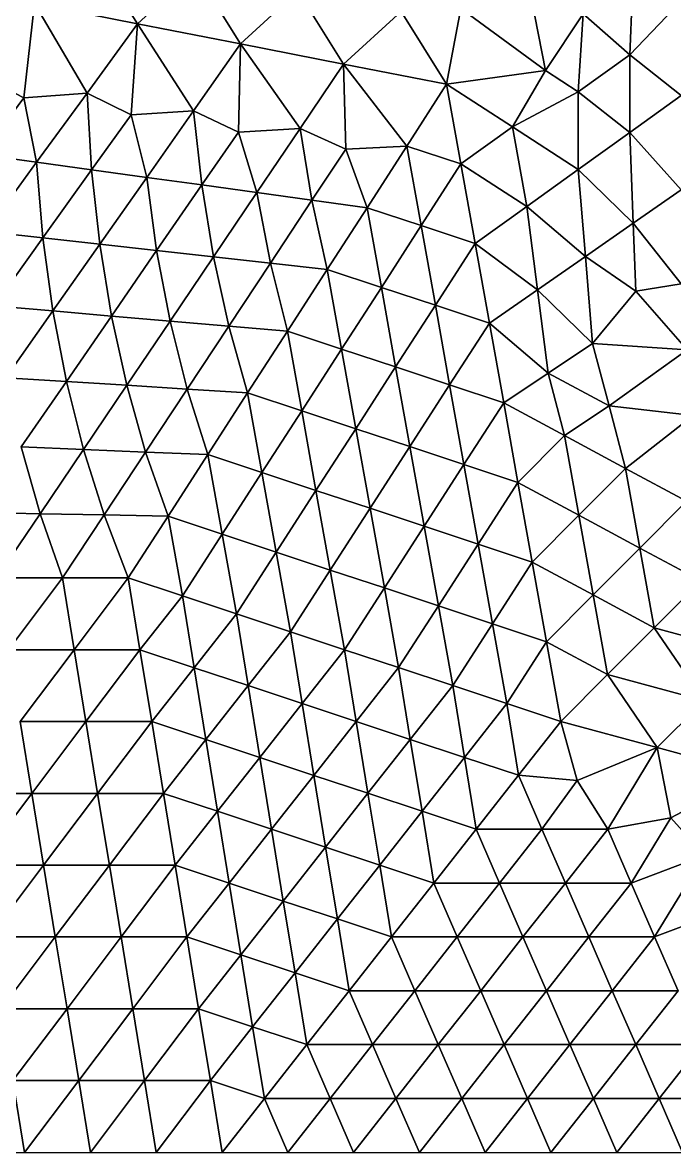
# Model space of a CAD drawing. Extents: x 100 to 350, y 100 to 150.
# Drawn here: x 120.26 to 135.74, y 100 to 126.82 of the extents above; entities that cross this region are included whole.
import ezdxf

# ---------------------------------------------------------------- set-up
doc = ezdxf.new("R2010")
doc.units = 0

msp = doc.modelspace()

# ---------------------------------------------------------------- linework, layer by layer
at = {"color": 1}
for p, q in [((122.992, 126.791), (121.908, 128.522)), ((121.908, 128.522), (122.992, 126.791)), ((122.992, 126.791), (124.355, 128.043)), ((124.355, 128.043), (122.992, 126.791)), ((124.355, 128.043), (125.44, 126.311)), ((125.44, 126.311), (124.355, 128.043)), ((132.678, 125.682), (132.235, 127.99)), ((132.235, 127.99), (132.678, 125.682)), ((134.683, 126.055), (134.767, 128.184)), ((134.767, 128.184), (134.683, 126.055)), ((125.44, 126.311), (126.802, 127.563)), ((126.802, 127.563), (125.44, 126.311)), ((127.887, 125.832), (126.802, 127.563)), ((126.802, 127.563), (127.887, 125.832)), ((120.545, 127.27), (120.296, 125.033)), ((120.296, 125.033), (120.545, 127.27)), ((122.992, 126.791), (120.545, 127.27)), ((120.545, 127.27), (121.793, 125.146)), ((120.545, 127.27), (122.992, 126.791)), ((121.793, 125.146), (120.545, 127.27)), ((130.673, 127.155), (130.334, 125.353)), ((130.334, 125.353), (130.673, 127.155)), ((132.678, 125.682), (130.673, 127.155)), ((130.673, 127.155), (132.678, 125.682)), ((135.906, 127.326), (134.683, 126.055)), ((134.683, 126.055), (135.906, 127.326)), ((129.25, 127.084), (127.887, 125.832)), ((127.887, 125.832), (129.25, 127.084)), ((130.334, 125.353), (129.25, 127.084)), ((129.25, 127.084), (130.334, 125.353)), ((132.678, 125.682), (133.575, 127.022)), ((133.575, 127.022), (132.678, 125.682)), ((133.575, 127.022), (133.459, 125.176)), ((133.459, 125.176), (133.575, 127.022)), ((133.575, 127.022), (134.683, 126.055)), ((134.683, 126.055), (133.575, 127.022)), ((121.793, 125.146), (122.992, 126.791)), ((122.992, 126.791), (121.793, 125.146)), ((122.992, 126.791), (122.844, 124.626)), ((122.844, 124.626), (122.992, 126.791)), ((124.325, 124.727), (122.992, 126.791)), ((125.44, 126.311), (122.992, 126.791)), ((122.992, 126.791), (124.325, 124.727)), ((122.992, 126.791), (125.44, 126.311)), ((124.325, 124.727), (125.44, 126.311)), ((125.44, 126.311), (124.325, 124.727)), ((125.44, 126.311), (125.393, 124.218)), ((125.393, 124.218), (125.44, 126.311)), ((127.887, 125.832), (125.44, 126.311)), ((125.44, 126.311), (126.857, 124.307)), ((125.44, 126.311), (127.887, 125.832)), ((126.857, 124.307), (125.44, 126.311)), ((134.683, 126.055), (133.459, 125.176)), ((133.459, 125.176), (134.683, 126.055)), ((134.683, 124.209), (134.683, 126.055)), ((134.683, 126.055), (135.906, 125.088)), ((135.906, 125.088), (134.683, 126.055)), ((134.683, 126.055), (134.683, 124.209)), ((127.887, 125.832), (126.857, 124.307)), ((126.857, 124.307), (127.887, 125.832)), ((127.942, 123.811), (127.887, 125.832)), ((127.887, 125.832), (130.334, 125.353)), ((130.334, 125.353), (127.887, 125.832)), ((127.887, 125.832), (129.389, 123.888)), ((129.389, 123.888), (127.887, 125.832)), ((127.887, 125.832), (127.942, 123.811)), ((120.296, 125.033), (119.261, 125.566)), ((119.261, 125.566), (120.296, 125.033)), ((130.334, 125.353), (132.678, 125.682)), ((132.678, 125.682), (130.334, 125.353)), ((132.678, 125.682), (131.897, 124.341)), ((131.897, 124.341), (132.678, 125.682)), ((133.459, 125.176), (132.678, 125.682)), ((132.678, 125.682), (133.459, 125.176)), ((129.389, 123.888), (130.334, 125.353)), ((130.334, 125.353), (129.389, 123.888)), ((131.897, 124.341), (130.334, 125.353)), ((130.334, 125.353), (130.673, 123.462)), ((130.334, 125.353), (131.897, 124.341)), ((130.673, 123.462), (130.334, 125.353)), ((120.296, 125.033), (119.285, 123.681)), ((119.285, 123.681), (120.296, 125.033)), ((121.793, 125.146), (120.296, 125.033)), ((120.296, 125.033), (121.793, 125.146)), ((120.594, 123.502), (120.296, 125.033)), ((120.296, 125.033), (120.594, 123.502)), ((120.594, 123.502), (121.793, 125.146)), ((121.793, 125.146), (120.594, 123.502)), ((121.902, 123.322), (121.793, 125.146)), ((122.844, 124.626), (121.793, 125.146)), ((121.793, 125.146), (121.902, 123.322)), ((121.793, 125.146), (122.844, 124.626)), ((131.897, 124.341), (133.459, 125.176)), ((133.459, 125.176), (131.897, 124.341)), ((133.459, 125.176), (134.683, 124.209)), ((133.459, 123.33), (133.459, 125.176)), ((134.683, 124.209), (133.459, 125.176)), ((133.459, 125.176), (133.459, 123.33)), ((135.906, 125.088), (134.683, 124.209)), ((134.683, 124.209), (135.906, 125.088)), ((124.325, 124.727), (122.844, 124.626)), ((122.844, 124.626), (124.325, 124.727)), ((123.21, 123.142), (124.325, 124.727)), ((124.325, 124.727), (123.21, 123.142)), ((124.519, 122.963), (124.325, 124.727)), ((125.393, 124.218), (124.325, 124.727)), ((124.325, 124.727), (124.519, 122.963)), ((124.325, 124.727), (125.393, 124.218)), ((122.844, 124.626), (121.902, 123.322)), ((121.902, 123.322), (122.844, 124.626)), ((122.844, 124.626), (123.21, 123.142)), ((123.21, 123.142), (122.844, 124.626)), ((125.393, 124.218), (124.519, 122.963)), ((124.519, 122.963), (125.393, 124.218)), ((126.857, 124.307), (125.393, 124.218)), ((125.393, 124.218), (126.857, 124.307)), ((125.827, 122.783), (125.393, 124.218)), ((125.393, 124.218), (125.827, 122.783)), ((125.827, 122.783), (126.857, 124.307)), ((126.857, 124.307), (125.827, 122.783)), ((126.857, 124.307), (127.942, 123.811)), ((127.942, 123.811), (126.857, 124.307)), ((126.857, 124.307), (127.135, 122.603)), ((127.135, 122.603), (126.857, 124.307)), ((130.673, 123.462), (131.897, 124.341)), ((131.897, 124.341), (130.673, 123.462)), ((132.235, 122.451), (131.897, 124.341)), ((131.897, 124.341), (133.459, 123.33)), ((133.459, 123.33), (131.897, 124.341)), ((131.897, 124.341), (132.235, 122.451)), ((134.683, 124.209), (133.459, 123.33)), ((133.459, 123.33), (134.683, 124.209)), ((134.683, 124.209), (135.906, 122.851)), ((134.767, 122.059), (134.683, 124.209)), ((135.906, 122.851), (134.683, 124.209)), ((134.683, 124.209), (134.767, 122.059)), ((120.594, 123.502), (119.285, 123.681)), ((119.285, 123.681), (120.594, 123.502)), ((127.135, 122.603), (127.942, 123.811)), ((127.942, 123.811), (127.135, 122.603)), ((127.942, 123.811), (129.389, 123.888)), ((129.389, 123.888), (127.942, 123.811)), ((128.444, 122.423), (127.942, 123.811)), ((127.942, 123.811), (128.444, 122.423)), ((129.389, 123.888), (128.444, 122.423)), ((128.444, 122.423), (129.389, 123.888)), ((130.673, 123.462), (129.389, 123.888)), ((129.389, 123.888), (129.728, 121.998)), ((129.728, 121.998), (129.389, 123.888)), ((129.389, 123.888), (130.673, 123.462)), ((120.594, 123.502), (119.394, 121.857)), ((119.394, 121.857), (120.594, 123.502)), ((120.745, 121.708), (120.594, 123.502)), ((120.594, 123.502), (121.902, 123.322)), ((121.902, 123.322), (120.594, 123.502)), ((120.594, 123.502), (120.745, 121.708)), ((129.728, 121.998), (130.673, 123.462)), ((130.673, 123.462), (129.728, 121.998)), ((132.235, 122.451), (130.673, 123.462)), ((130.673, 123.462), (131.012, 121.572)), ((130.673, 123.462), (132.235, 122.451)), ((131.012, 121.572), (130.673, 123.462)), ((120.745, 121.708), (121.902, 123.322)), ((121.902, 123.322), (120.745, 121.708)), ((122.096, 121.558), (121.902, 123.322)), ((121.902, 123.322), (123.21, 123.142)), ((121.902, 123.322), (122.096, 121.558)), ((123.21, 123.142), (121.902, 123.322)), ((123.21, 123.142), (122.096, 121.558)), ((122.096, 121.558), (123.21, 123.142)), ((123.446, 121.408), (123.21, 123.142)), ((124.519, 122.963), (123.21, 123.142)), ((123.21, 123.142), (123.446, 121.408)), ((123.21, 123.142), (124.519, 122.963)), ((132.235, 122.451), (133.459, 123.33)), ((133.459, 123.33), (132.235, 122.451)), ((134.767, 122.059), (133.459, 123.33)), ((133.459, 123.33), (133.628, 121.266)), ((133.628, 121.266), (133.459, 123.33)), ((133.459, 123.33), (134.767, 122.059)), ((124.519, 122.963), (123.446, 121.408)), ((123.446, 121.408), (124.519, 122.963)), ((124.519, 122.963), (124.797, 121.258)), ((125.827, 122.783), (124.519, 122.963)), ((124.519, 122.963), (125.827, 122.783)), ((124.797, 121.258), (124.519, 122.963)), ((134.767, 122.059), (135.906, 122.851)), ((135.906, 122.851), (134.767, 122.059)), ((125.827, 122.783), (124.797, 121.258)), ((124.797, 121.258), (125.827, 122.783)), ((126.148, 121.108), (125.827, 122.783)), ((125.827, 122.783), (127.135, 122.603)), ((127.135, 122.603), (125.827, 122.783)), ((125.827, 122.783), (126.148, 121.108)), ((126.148, 121.108), (127.135, 122.603)), ((127.135, 122.603), (126.148, 121.108)), ((127.498, 120.959), (127.135, 122.603)), ((127.135, 122.603), (128.444, 122.423)), ((127.135, 122.603), (127.498, 120.959)), ((128.444, 122.423), (127.135, 122.603)), ((128.444, 122.423), (127.498, 120.959)), ((127.498, 120.959), (128.444, 122.423)), ((128.444, 122.423), (129.728, 121.998)), ((129.728, 121.998), (128.444, 122.423)), ((128.444, 122.423), (128.783, 120.533)), ((128.783, 120.533), (128.444, 122.423)), ((131.012, 121.572), (132.235, 122.451)), ((132.235, 122.451), (131.012, 121.572)), ((133.628, 121.266), (132.235, 122.451)), ((132.235, 122.451), (132.49, 120.474)), ((132.49, 120.474), (132.235, 122.451)), ((132.235, 122.451), (133.628, 121.266)), ((133.628, 121.266), (134.767, 122.059)), ((134.767, 122.059), (133.628, 121.266)), ((134.83, 120.439), (134.767, 122.059)), ((134.767, 122.059), (135.906, 120.614)), ((135.906, 120.614), (134.767, 122.059)), ((134.767, 122.059), (134.83, 120.439)), ((119.394, 121.857), (120.745, 121.708)), ((120.745, 121.708), (119.394, 121.857)), ((128.783, 120.533), (129.728, 121.998)), ((129.728, 121.998), (128.783, 120.533)), ((131.012, 121.572), (129.728, 121.998)), ((129.728, 121.998), (130.067, 120.107)), ((129.728, 121.998), (131.012, 121.572)), ((130.067, 120.107), (129.728, 121.998)), ((119.588, 120.093), (120.745, 121.708)), ((120.745, 121.708), (119.588, 120.093)), ((120.981, 119.973), (120.745, 121.708)), ((120.745, 121.708), (122.096, 121.558)), ((120.745, 121.708), (120.981, 119.973)), ((122.096, 121.558), (120.745, 121.708)), ((122.096, 121.558), (120.981, 119.973)), ((120.981, 119.973), (122.096, 121.558)), ((122.374, 119.853), (122.096, 121.558)), ((123.446, 121.408), (122.096, 121.558)), ((122.096, 121.558), (122.374, 119.853)), ((122.096, 121.558), (123.446, 121.408)), ((130.067, 120.107), (131.012, 121.572)), ((131.012, 121.572), (130.067, 120.107)), ((131.012, 121.572), (132.49, 120.474)), ((132.49, 120.474), (131.012, 121.572)), ((131.012, 121.572), (131.351, 119.682)), ((131.351, 119.682), (131.012, 121.572)), ((123.446, 121.408), (122.374, 119.853)), ((122.374, 119.853), (123.446, 121.408)), ((123.446, 121.408), (123.767, 119.734)), ((124.797, 121.258), (123.446, 121.408)), ((123.446, 121.408), (124.797, 121.258)), ((123.767, 119.734), (123.446, 121.408)), ((123.767, 119.734), (124.797, 121.258)), ((124.797, 121.258), (123.767, 119.734)), ((124.797, 121.258), (126.148, 121.108)), ((126.148, 121.108), (124.797, 121.258)), ((124.797, 121.258), (125.16, 119.614)), ((125.16, 119.614), (124.797, 121.258)), ((133.628, 121.266), (132.49, 120.474)), ((132.49, 120.474), (133.628, 121.266)), ((133.798, 119.202), (133.628, 121.266)), ((134.83, 120.439), (133.628, 121.266)), ((133.628, 121.266), (133.798, 119.202)), ((133.628, 121.266), (134.83, 120.439)), ((125.16, 119.614), (126.148, 121.108)), ((126.148, 121.108), (125.16, 119.614)), ((126.553, 119.494), (126.148, 121.108)), ((126.148, 121.108), (127.498, 120.959)), ((126.148, 121.108), (126.553, 119.494)), ((127.498, 120.959), (126.148, 121.108)), ((127.498, 120.959), (126.553, 119.494)), ((126.553, 119.494), (127.498, 120.959)), ((128.783, 120.533), (127.498, 120.959)), ((127.498, 120.959), (127.837, 119.068)), ((127.837, 119.068), (127.498, 120.959)), ((127.498, 120.959), (128.783, 120.533)), ((127.837, 119.068), (128.783, 120.533)), ((128.783, 120.533), (127.837, 119.068)), ((130.067, 120.107), (128.783, 120.533)), ((128.783, 120.533), (129.121, 118.643)), ((128.783, 120.533), (130.067, 120.107)), ((129.121, 118.643), (128.783, 120.533)), ((132.49, 120.474), (131.351, 119.682)), ((131.351, 119.682), (132.49, 120.474)), ((132.49, 120.474), (133.798, 119.202)), ((132.744, 118.497), (132.49, 120.474)), ((133.798, 119.202), (132.49, 120.474)), ((132.49, 120.474), (132.744, 118.497)), ((133.798, 119.202), (134.83, 120.439)), ((134.83, 120.439), (133.798, 119.202)), ((134.83, 120.439), (135.906, 120.614)), ((135.906, 120.614), (134.83, 120.439)), ((136.049, 119.054), (134.83, 120.439)), ((134.83, 120.439), (136.049, 119.054)), ((120.981, 119.973), (119.588, 120.093)), ((119.588, 120.093), (120.981, 119.973)), ((120.981, 119.973), (119.866, 118.389)), ((119.866, 118.389), (120.981, 119.973)), ((120.981, 119.973), (122.374, 119.853)), ((121.302, 118.299), (120.981, 119.973)), ((122.374, 119.853), (120.981, 119.973)), ((120.981, 119.973), (121.302, 118.299)), ((129.121, 118.643), (130.067, 120.107)), ((130.067, 120.107), (129.121, 118.643)), ((131.351, 119.682), (130.067, 120.107)), ((130.067, 120.107), (130.405, 118.217)), ((130.067, 120.107), (131.351, 119.682)), ((130.405, 118.217), (130.067, 120.107)), ((121.302, 118.299), (122.374, 119.853)), ((122.374, 119.853), (121.302, 118.299)), ((122.737, 118.209), (122.374, 119.853)), ((122.374, 119.853), (123.767, 119.734)), ((122.374, 119.853), (122.737, 118.209)), ((123.767, 119.734), (122.374, 119.853)), ((123.767, 119.734), (122.737, 118.209)), ((122.737, 118.209), (123.767, 119.734)), ((124.173, 118.119), (123.767, 119.734)), ((123.767, 119.734), (125.16, 119.614)), ((125.16, 119.614), (123.767, 119.734)), ((123.767, 119.734), (124.173, 118.119)), ((124.173, 118.119), (125.16, 119.614)), ((125.16, 119.614), (124.173, 118.119)), ((125.608, 118.029), (125.16, 119.614)), ((125.16, 119.614), (126.553, 119.494)), ((125.16, 119.614), (125.608, 118.029)), ((126.553, 119.494), (125.16, 119.614)), ((130.405, 118.217), (131.351, 119.682)), ((131.351, 119.682), (130.405, 118.217)), ((132.744, 118.497), (131.351, 119.682)), ((131.351, 119.682), (131.69, 117.791)), ((131.351, 119.682), (132.744, 118.497)), ((131.69, 117.791), (131.351, 119.682)), ((126.553, 119.494), (125.608, 118.029)), ((125.608, 118.029), (126.553, 119.494)), ((126.553, 119.494), (127.837, 119.068)), ((127.837, 119.068), (126.553, 119.494)), ((126.553, 119.494), (126.892, 117.604)), ((126.892, 117.604), (126.553, 119.494)), ((133.798, 119.202), (132.744, 118.497)), ((132.744, 118.497), (133.798, 119.202)), ((136.049, 119.054), (133.798, 119.202)), ((133.798, 119.202), (134.191, 117.718)), ((133.798, 119.202), (136.049, 119.054)), ((134.191, 117.718), (133.798, 119.202)), ((126.892, 117.604), (127.837, 119.068)), ((127.837, 119.068), (126.892, 117.604)), ((127.837, 119.068), (129.121, 118.643)), ((128.176, 117.178), (127.837, 119.068)), ((129.121, 118.643), (127.837, 119.068)), ((127.837, 119.068), (128.176, 117.178)), ((134.191, 117.718), (136.049, 119.054)), ((136.049, 119.054), (134.191, 117.718)), ((129.121, 118.643), (128.176, 117.178)), ((128.176, 117.178), (129.121, 118.643)), ((129.46, 116.752), (129.121, 118.643)), ((130.405, 118.217), (129.121, 118.643)), ((129.121, 118.643), (129.46, 116.752)), ((129.121, 118.643), (130.405, 118.217)), ((119.866, 118.389), (121.302, 118.299)), ((121.302, 118.299), (119.866, 118.389)), ((120.23, 116.744), (121.302, 118.299)), ((121.302, 118.299), (120.23, 116.744)), ((121.707, 116.684), (121.302, 118.299)), ((121.302, 118.299), (122.737, 118.209)), ((121.302, 118.299), (121.707, 116.684)), ((122.737, 118.209), (121.302, 118.299)), ((131.69, 117.791), (132.744, 118.497)), ((132.744, 118.497), (131.69, 117.791)), ((133.136, 117.013), (132.744, 118.497)), ((132.744, 118.497), (134.191, 117.718)), ((132.744, 118.497), (133.136, 117.013)), ((134.191, 117.718), (132.744, 118.497)), ((122.737, 118.209), (121.707, 116.684)), ((121.707, 116.684), (122.737, 118.209)), ((123.185, 116.624), (122.737, 118.209)), ((122.737, 118.209), (124.173, 118.119)), ((124.173, 118.119), (122.737, 118.209)), ((122.737, 118.209), (123.185, 116.624)), ((123.185, 116.624), (124.173, 118.119)), ((124.173, 118.119), (123.185, 116.624)), ((124.663, 116.564), (124.173, 118.119)), ((124.173, 118.119), (125.608, 118.029)), ((124.173, 118.119), (124.663, 116.564)), ((125.608, 118.029), (124.173, 118.119)), ((125.608, 118.029), (124.663, 116.564)), ((124.663, 116.564), (125.608, 118.029)), ((126.892, 117.604), (125.608, 118.029)), ((125.608, 118.029), (125.947, 116.139)), ((125.947, 116.139), (125.608, 118.029)), ((125.608, 118.029), (126.892, 117.604)), ((129.46, 116.752), (130.405, 118.217)), ((130.405, 118.217), (129.46, 116.752)), ((130.405, 118.217), (130.744, 116.327)), ((131.69, 117.791), (130.405, 118.217)), ((130.405, 118.217), (131.69, 117.791)), ((130.744, 116.327), (130.405, 118.217)), ((131.69, 117.791), (130.744, 116.327)), ((130.744, 116.327), (131.69, 117.791)), ((132.028, 115.901), (131.69, 117.791)), ((133.136, 117.013), (131.69, 117.791)), ((131.69, 117.791), (132.028, 115.901)), ((131.69, 117.791), (133.136, 117.013)), ((125.947, 116.139), (126.892, 117.604)), ((126.892, 117.604), (125.947, 116.139)), ((126.892, 117.604), (128.176, 117.178)), ((127.231, 115.713), (126.892, 117.604)), ((128.176, 117.178), (126.892, 117.604)), ((126.892, 117.604), (127.231, 115.713)), ((134.191, 117.718), (133.136, 117.013)), ((133.136, 117.013), (134.191, 117.718)), ((134.583, 116.234), (134.191, 117.718)), ((134.191, 117.718), (134.583, 116.234)), ((136.192, 117.495), (134.191, 117.718)), ((134.191, 117.718), (136.192, 117.495)), ((136.192, 117.495), (134.583, 116.234)), ((134.583, 116.234), (136.192, 117.495)), ((128.176, 117.178), (127.231, 115.713)), ((127.231, 115.713), (128.176, 117.178)), ((128.176, 117.178), (128.515, 115.288)), ((129.46, 116.752), (128.176, 117.178)), ((128.515, 115.288), (128.176, 117.178)), ((128.176, 117.178), (129.46, 116.752)), ((133.136, 117.013), (132.028, 115.901)), ((132.028, 115.901), (133.136, 117.013)), ((133.475, 115.122), (133.136, 117.013)), ((133.136, 117.013), (134.583, 116.234)), ((134.583, 116.234), (133.136, 117.013)), ((133.136, 117.013), (133.475, 115.122)), ((120.23, 116.744), (120.677, 115.16)), ((121.707, 116.684), (120.23, 116.744)), ((120.23, 116.744), (121.707, 116.684)), ((120.677, 115.16), (120.23, 116.744)), ((121.707, 116.684), (120.677, 115.16)), ((120.677, 115.16), (121.707, 116.684)), ((122.198, 115.13), (121.707, 116.684)), ((121.707, 116.684), (123.185, 116.624)), ((123.185, 116.624), (121.707, 116.684)), ((121.707, 116.684), (122.198, 115.13)), ((128.515, 115.288), (129.46, 116.752)), ((129.46, 116.752), (128.515, 115.288)), ((129.799, 114.862), (129.46, 116.752)), ((130.744, 116.327), (129.46, 116.752)), ((129.46, 116.752), (129.799, 114.862)), ((129.46, 116.752), (130.744, 116.327)), ((122.198, 115.13), (123.185, 116.624)), ((123.185, 116.624), (122.198, 115.13)), ((123.718, 115.1), (123.185, 116.624)), ((123.185, 116.624), (124.663, 116.564)), ((123.185, 116.624), (123.718, 115.1)), ((124.663, 116.564), (123.185, 116.624)), ((124.663, 116.564), (123.718, 115.1)), ((123.718, 115.1), (124.663, 116.564)), ((124.663, 116.564), (125.947, 116.139)), ((125.947, 116.139), (124.663, 116.564)), ((124.663, 116.564), (125.002, 114.674)), ((125.002, 114.674), (124.663, 116.564)), ((125.002, 114.674), (125.947, 116.139)), ((125.947, 116.139), (125.002, 114.674)), ((127.231, 115.713), (125.947, 116.139)), ((125.947, 116.139), (126.286, 114.248)), ((125.947, 116.139), (127.231, 115.713)), ((126.286, 114.248), (125.947, 116.139)), ((130.744, 116.327), (129.799, 114.862)), ((129.799, 114.862), (130.744, 116.327)), ((131.083, 114.436), (130.744, 116.327)), ((130.744, 116.327), (132.028, 115.901)), ((130.744, 116.327), (131.083, 114.436)), ((132.028, 115.901), (130.744, 116.327)), ((134.583, 116.234), (133.475, 115.122)), ((133.475, 115.122), (134.583, 116.234)), ((134.583, 116.234), (136.03, 115.455)), ((134.922, 114.343), (134.583, 116.234)), ((136.03, 115.455), (134.583, 116.234)), ((134.583, 116.234), (134.922, 114.343)), ((132.028, 115.901), (131.083, 114.436)), ((131.083, 114.436), (132.028, 115.901)), ((132.028, 115.901), (133.475, 115.122)), ((132.367, 114.011), (132.028, 115.901)), ((133.475, 115.122), (132.028, 115.901)), ((132.028, 115.901), (132.367, 114.011)), ((126.286, 114.248), (127.231, 115.713)), ((127.231, 115.713), (126.286, 114.248)), ((128.515, 115.288), (127.231, 115.713)), ((127.231, 115.713), (127.57, 113.823)), ((127.231, 115.713), (128.515, 115.288)), ((127.57, 113.823), (127.231, 115.713)), ((134.922, 114.343), (136.03, 115.455)), ((136.03, 115.455), (134.922, 114.343)), ((120.677, 115.16), (119.157, 115.19)), ((119.157, 115.19), (120.677, 115.16)), ((119.647, 113.635), (120.677, 115.16)), ((120.677, 115.16), (119.647, 113.635)), ((120.677, 115.16), (122.198, 115.13)), ((122.198, 115.13), (120.677, 115.16)), ((120.677, 115.16), (121.21, 113.635)), ((121.21, 113.635), (120.677, 115.16)), ((121.21, 113.635), (122.198, 115.13)), ((122.198, 115.13), (121.21, 113.635)), ((122.772, 113.635), (122.198, 115.13)), ((122.198, 115.13), (123.718, 115.1)), ((122.198, 115.13), (122.772, 113.635)), ((123.718, 115.1), (122.198, 115.13)), ((123.718, 115.1), (122.772, 113.635)), ((122.772, 113.635), (123.718, 115.1)), ((125.002, 114.674), (123.718, 115.1)), ((123.718, 115.1), (124.057, 113.209)), ((124.057, 113.209), (123.718, 115.1)), ((123.718, 115.1), (125.002, 114.674)), ((127.57, 113.823), (128.515, 115.288)), ((128.515, 115.288), (127.57, 113.823)), ((129.799, 114.862), (128.515, 115.288)), ((128.515, 115.288), (128.854, 113.397)), ((128.515, 115.288), (129.799, 114.862)), ((128.854, 113.397), (128.515, 115.288)), ((133.475, 115.122), (132.367, 114.011)), ((132.367, 114.011), (133.475, 115.122)), ((133.475, 115.122), (134.922, 114.343)), ((133.475, 115.122), (133.814, 113.232)), ((134.922, 114.343), (133.475, 115.122)), ((133.814, 113.232), (133.475, 115.122)), ((128.854, 113.397), (129.799, 114.862)), ((129.799, 114.862), (128.854, 113.397)), ((129.799, 114.862), (131.083, 114.436)), ((131.083, 114.436), (129.799, 114.862)), ((129.799, 114.862), (130.138, 112.972)), ((130.138, 112.972), (129.799, 114.862)), ((124.057, 113.209), (125.002, 114.674)), ((125.002, 114.674), (124.057, 113.209)), ((126.286, 114.248), (125.002, 114.674)), ((125.002, 114.674), (125.341, 112.784)), ((125.341, 112.784), (125.002, 114.674)), ((125.002, 114.674), (126.286, 114.248)), ((125.341, 112.784), (126.286, 114.248)), ((126.286, 114.248), (125.341, 112.784)), ((126.286, 114.248), (126.625, 112.358)), ((127.57, 113.823), (126.286, 114.248)), ((126.286, 114.248), (127.57, 113.823)), ((126.625, 112.358), (126.286, 114.248)), ((131.083, 114.436), (130.138, 112.972)), ((130.138, 112.972), (131.083, 114.436)), ((131.422, 112.546), (131.083, 114.436)), ((132.367, 114.011), (131.083, 114.436)), ((131.083, 114.436), (131.422, 112.546)), ((131.083, 114.436), (132.367, 114.011)), ((133.814, 113.232), (134.922, 114.343)), ((134.922, 114.343), (133.814, 113.232)), ((136.369, 113.565), (134.922, 114.343)), ((134.922, 114.343), (135.261, 112.453)), ((134.922, 114.343), (136.369, 113.565)), ((135.261, 112.453), (134.922, 114.343)), ((131.422, 112.546), (132.367, 114.011)), ((132.367, 114.011), (131.422, 112.546)), ((133.814, 113.232), (132.367, 114.011)), ((132.367, 114.011), (132.706, 112.12)), ((132.367, 114.011), (133.814, 113.232)), ((132.706, 112.12), (132.367, 114.011)), ((126.625, 112.358), (127.57, 113.823)), ((127.57, 113.823), (126.625, 112.358)), ((128.854, 113.397), (127.57, 113.823)), ((127.57, 113.823), (127.909, 111.933)), ((127.909, 111.933), (127.57, 113.823)), ((127.57, 113.823), (128.854, 113.397)), ((121.21, 113.635), (119.647, 113.635)), ((119.647, 113.635), (121.21, 113.635)), ((119.926, 111.931), (121.21, 113.635)), ((121.21, 113.635), (119.926, 111.931)), ((121.21, 113.635), (121.488, 111.931)), ((122.772, 113.635), (121.21, 113.635)), ((121.21, 113.635), (122.772, 113.635)), ((121.488, 111.931), (121.21, 113.635)), ((121.488, 111.931), (122.772, 113.635)), ((122.772, 113.635), (121.488, 111.931)), ((122.772, 113.635), (124.057, 113.209)), ((123.051, 111.931), (122.772, 113.635)), ((124.057, 113.209), (122.772, 113.635)), ((122.772, 113.635), (123.051, 111.931)), ((135.261, 112.453), (136.369, 113.565)), ((136.369, 113.565), (135.261, 112.453)), ((123.051, 111.931), (124.057, 113.209)), ((124.057, 113.209), (123.051, 111.931)), ((124.057, 113.209), (125.341, 112.784)), ((124.335, 111.505), (124.057, 113.209)), ((125.341, 112.784), (124.057, 113.209)), ((124.057, 113.209), (124.335, 111.505)), ((127.909, 111.933), (128.854, 113.397)), ((128.854, 113.397), (127.909, 111.933)), ((128.854, 113.397), (129.193, 111.507)), ((130.138, 112.972), (128.854, 113.397)), ((128.854, 113.397), (130.138, 112.972)), ((129.193, 111.507), (128.854, 113.397)), ((132.706, 112.12), (133.814, 113.232)), ((133.814, 113.232), (132.706, 112.12)), ((134.153, 111.342), (133.814, 113.232)), ((133.814, 113.232), (135.261, 112.453)), ((135.261, 112.453), (133.814, 113.232)), ((133.814, 113.232), (134.153, 111.342)), ((130.138, 112.972), (129.193, 111.507)), ((129.193, 111.507), (130.138, 112.972)), ((130.138, 112.972), (131.422, 112.546)), ((131.422, 112.546), (130.138, 112.972)), ((130.138, 112.972), (130.477, 111.081)), ((130.477, 111.081), (130.138, 112.972)), ((125.341, 112.784), (124.335, 111.505)), ((124.335, 111.505), (125.341, 112.784)), ((125.619, 111.079), (125.341, 112.784)), ((126.625, 112.358), (125.341, 112.784)), ((125.341, 112.784), (125.619, 111.079)), ((125.341, 112.784), (126.625, 112.358)), ((130.477, 111.081), (131.422, 112.546)), ((131.422, 112.546), (130.477, 111.081)), ((131.422, 112.546), (131.761, 110.656)), ((132.706, 112.12), (131.422, 112.546)), ((131.422, 112.546), (132.706, 112.12)), ((131.761, 110.656), (131.422, 112.546)), ((135.261, 112.453), (134.153, 111.342)), ((134.153, 111.342), (135.261, 112.453)), ((136.443, 110.72), (135.261, 112.453)), ((135.261, 112.453), (137.551, 111.832)), ((137.551, 111.832), (135.261, 112.453)), ((135.261, 112.453), (136.443, 110.72)), ((125.619, 111.079), (126.625, 112.358)), ((126.625, 112.358), (125.619, 111.079)), ((126.625, 112.358), (126.903, 110.654)), ((127.909, 111.933), (126.625, 112.358)), ((126.625, 112.358), (127.909, 111.933)), ((126.903, 110.654), (126.625, 112.358)), ((131.761, 110.656), (132.706, 112.12)), ((132.706, 112.12), (131.761, 110.656)), ((134.153, 111.342), (132.706, 112.12)), ((132.706, 112.12), (133.045, 110.23)), ((132.706, 112.12), (134.153, 111.342)), ((133.045, 110.23), (132.706, 112.12)), ((119.926, 111.931), (121.488, 111.931)), ((121.488, 111.931), (119.926, 111.931)), ((121.488, 111.931), (120.204, 110.226)), ((120.204, 110.226), (121.488, 111.931)), ((123.051, 111.931), (121.488, 111.931)), ((121.488, 111.931), (121.767, 110.226)), ((121.488, 111.931), (123.051, 111.931)), ((121.767, 110.226), (121.488, 111.931)), ((121.767, 110.226), (123.051, 111.931)), ((123.051, 111.931), (121.767, 110.226)), ((123.329, 110.226), (123.051, 111.931)), ((123.051, 111.931), (124.335, 111.505)), ((124.335, 111.505), (123.051, 111.931)), ((123.051, 111.931), (123.329, 110.226)), ((127.909, 111.933), (126.903, 110.654)), ((126.903, 110.654), (127.909, 111.933)), ((128.187, 110.228), (127.909, 111.933)), ((129.193, 111.507), (127.909, 111.933)), ((127.909, 111.933), (128.187, 110.228)), ((127.909, 111.933), (129.193, 111.507)), ((124.335, 111.505), (123.329, 110.226)), ((123.329, 110.226), (124.335, 111.505)), ((124.335, 111.505), (124.613, 109.801)), ((125.619, 111.079), (124.335, 111.505)), ((124.613, 109.801), (124.335, 111.505)), ((124.335, 111.505), (125.619, 111.079)), ((129.193, 111.507), (128.187, 110.228)), ((128.187, 110.228), (129.193, 111.507)), ((129.471, 109.803), (129.193, 111.507)), ((129.193, 111.507), (130.477, 111.081)), ((130.477, 111.081), (129.193, 111.507)), ((129.193, 111.507), (129.471, 109.803)), ((133.045, 110.23), (134.153, 111.342)), ((134.153, 111.342), (133.045, 110.23)), ((134.153, 111.342), (136.443, 110.72)), ((135.335, 109.609), (134.153, 111.342)), ((134.153, 111.342), (135.335, 109.609)), ((136.443, 110.72), (134.153, 111.342)), ((124.613, 109.801), (125.619, 111.079)), ((125.619, 111.079), (124.613, 109.801)), ((126.903, 110.654), (125.619, 111.079)), ((125.619, 111.079), (125.897, 109.375)), ((125.897, 109.375), (125.619, 111.079)), ((125.619, 111.079), (126.903, 110.654)), ((129.471, 109.803), (130.477, 111.081)), ((130.477, 111.081), (129.471, 109.803)), ((131.761, 110.656), (130.477, 111.081)), ((130.477, 111.081), (130.755, 109.377)), ((130.477, 111.081), (131.761, 110.656)), ((130.755, 109.377), (130.477, 111.081)), ((126.903, 110.654), (125.897, 109.375)), ((125.897, 109.375), (126.903, 110.654)), ((127.182, 108.949), (126.903, 110.654)), ((126.903, 110.654), (128.187, 110.228)), ((128.187, 110.228), (126.903, 110.654)), ((126.903, 110.654), (127.182, 108.949)), ((130.755, 109.377), (131.761, 110.656)), ((131.761, 110.656), (130.755, 109.377)), ((131.761, 110.656), (132.039, 108.951)), ((133.045, 110.23), (131.761, 110.656)), ((131.761, 110.656), (133.045, 110.23)), ((132.039, 108.951), (131.761, 110.656)), ((136.443, 110.72), (135.335, 109.609)), ((135.335, 109.609), (136.443, 110.72)), ((120.483, 108.522), (120.204, 110.226)), ((121.767, 110.226), (120.204, 110.226)), ((120.204, 110.226), (120.483, 108.522)), ((120.204, 110.226), (121.767, 110.226)), ((121.767, 110.226), (120.483, 108.522)), ((120.483, 108.522), (121.767, 110.226)), ((121.767, 110.226), (122.045, 108.522)), ((123.329, 110.226), (121.767, 110.226)), ((121.767, 110.226), (123.329, 110.226)), ((122.045, 108.522), (121.767, 110.226)), ((122.045, 108.522), (123.329, 110.226)), ((123.329, 110.226), (122.045, 108.522)), ((124.613, 109.801), (123.329, 110.226)), ((123.329, 110.226), (123.608, 108.522)), ((123.329, 110.226), (124.613, 109.801)), ((123.608, 108.522), (123.329, 110.226)), ((128.187, 110.228), (127.182, 108.949)), ((127.182, 108.949), (128.187, 110.228)), ((128.187, 110.228), (129.471, 109.803)), ((129.471, 109.803), (128.187, 110.228)), ((128.187, 110.228), (128.466, 108.524)), ((128.466, 108.524), (128.187, 110.228)), ((132.039, 108.951), (133.045, 110.23)), ((133.045, 110.23), (132.039, 108.951)), ((133.045, 110.23), (135.335, 109.609)), ((133.435, 108.827), (133.045, 110.23)), ((135.335, 109.609), (133.045, 110.23)), ((133.045, 110.23), (133.435, 108.827)), ((123.608, 108.522), (124.613, 109.801)), ((124.613, 109.801), (123.608, 108.522)), ((124.613, 109.801), (124.892, 108.096)), ((125.897, 109.375), (124.613, 109.801)), ((124.613, 109.801), (125.897, 109.375)), ((124.892, 108.096), (124.613, 109.801)), ((128.466, 108.524), (129.471, 109.803)), ((129.471, 109.803), (128.466, 108.524)), ((129.471, 109.803), (129.75, 108.098)), ((130.755, 109.377), (129.471, 109.803)), ((129.471, 109.803), (130.755, 109.377)), ((129.75, 108.098), (129.471, 109.803)), ((135.335, 109.609), (133.435, 108.827)), ((133.435, 108.827), (135.335, 109.609)), ((134.159, 107.673), (135.335, 109.609)), ((135.335, 109.609), (134.159, 107.673)), ((135.335, 109.609), (137.625, 108.987)), ((135.657, 107.943), (135.335, 109.609)), ((137.625, 108.987), (135.335, 109.609)), ((135.335, 109.609), (135.657, 107.943)), ((124.892, 108.096), (125.897, 109.375)), ((125.897, 109.375), (124.892, 108.096)), ((125.897, 109.375), (127.182, 108.949)), ((126.176, 107.671), (125.897, 109.375)), ((127.182, 108.949), (125.897, 109.375)), ((125.897, 109.375), (126.176, 107.671)), ((129.75, 108.098), (130.755, 109.377)), ((130.755, 109.377), (129.75, 108.098)), ((132.039, 108.951), (130.755, 109.377)), ((130.755, 109.377), (131.034, 107.673)), ((130.755, 109.377), (132.039, 108.951)), ((131.034, 107.673), (130.755, 109.377)), ((127.182, 108.949), (126.176, 107.671)), ((126.176, 107.671), (127.182, 108.949)), ((127.46, 107.245), (127.182, 108.949)), ((127.182, 108.949), (128.466, 108.524)), ((128.466, 108.524), (127.182, 108.949)), ((127.182, 108.949), (127.46, 107.245)), ((132.039, 108.951), (131.034, 107.673)), ((131.034, 107.673), (132.039, 108.951)), ((133.435, 108.827), (132.039, 108.951)), ((132.039, 108.951), (132.596, 107.673)), ((132.596, 107.673), (132.039, 108.951)), ((132.039, 108.951), (133.435, 108.827)), ((137.625, 108.987), (135.657, 107.943)), ((135.657, 107.943), (137.625, 108.987)), ((132.596, 107.673), (133.435, 108.827)), ((133.435, 108.827), (132.596, 107.673)), ((134.159, 107.673), (133.435, 108.827)), ((133.435, 108.827), (134.159, 107.673)), ((118.92, 108.522), (120.483, 108.522)), ((120.483, 108.522), (118.92, 108.522)), ((119.199, 106.817), (120.483, 108.522)), ((120.483, 108.522), (119.199, 106.817)), ((120.761, 106.817), (120.483, 108.522)), ((120.483, 108.522), (122.045, 108.522)), ((120.483, 108.522), (120.761, 106.817)), ((122.045, 108.522), (120.483, 108.522)), ((122.045, 108.522), (120.761, 106.817)), ((120.761, 106.817), (122.045, 108.522)), ((122.324, 106.817), (122.045, 108.522)), ((122.045, 108.522), (123.608, 108.522)), ((123.608, 108.522), (122.045, 108.522)), ((122.045, 108.522), (122.324, 106.817)), ((122.324, 106.817), (123.608, 108.522)), ((123.608, 108.522), (122.324, 106.817)), ((124.892, 108.096), (123.608, 108.522)), ((123.608, 108.522), (123.886, 106.817)), ((123.886, 106.817), (123.608, 108.522)), ((123.608, 108.522), (124.892, 108.096)), ((128.466, 108.524), (127.46, 107.245)), ((127.46, 107.245), (128.466, 108.524)), ((128.744, 106.819), (128.466, 108.524)), ((129.75, 108.098), (128.466, 108.524)), ((128.466, 108.524), (128.744, 106.819)), ((128.466, 108.524), (129.75, 108.098)), ((123.886, 106.817), (124.892, 108.096)), ((124.892, 108.096), (123.886, 106.817)), ((124.892, 108.096), (126.176, 107.671)), ((125.17, 106.392), (124.892, 108.096)), ((126.176, 107.671), (124.892, 108.096)), ((124.892, 108.096), (125.17, 106.392)), ((128.744, 106.819), (129.75, 108.098)), ((129.75, 108.098), (128.744, 106.819)), ((129.75, 108.098), (130.028, 106.394)), ((131.034, 107.673), (129.75, 108.098)), ((129.75, 108.098), (131.034, 107.673)), ((130.028, 106.394), (129.75, 108.098)), ((135.657, 107.943), (134.159, 107.673)), ((134.159, 107.673), (135.657, 107.943)), ((134.716, 106.394), (135.657, 107.943)), ((135.657, 107.943), (134.716, 106.394)), ((135.657, 107.943), (136.449, 107.051)), ((136.449, 107.051), (135.657, 107.943)), ((126.176, 107.671), (125.17, 106.392)), ((125.17, 106.392), (126.176, 107.671)), ((126.176, 107.671), (127.46, 107.245)), ((126.454, 105.966), (126.176, 107.671)), ((127.46, 107.245), (126.176, 107.671)), ((126.176, 107.671), (126.454, 105.966)), ((130.028, 106.394), (131.034, 107.673)), ((131.034, 107.673), (130.028, 106.394)), ((131.034, 107.673), (132.596, 107.673)), ((131.591, 106.394), (131.034, 107.673)), ((132.596, 107.673), (131.034, 107.673)), ((131.034, 107.673), (131.591, 106.394)), ((132.596, 107.673), (131.591, 106.394)), ((131.591, 106.394), (132.596, 107.673)), ((132.596, 107.673), (134.159, 107.673)), ((133.153, 106.394), (132.596, 107.673)), ((132.596, 107.673), (133.153, 106.394)), ((134.159, 107.673), (132.596, 107.673)), ((134.159, 107.673), (133.153, 106.394)), ((133.153, 106.394), (134.159, 107.673)), ((134.159, 107.673), (134.716, 106.394)), ((134.716, 106.394), (134.159, 107.673)), ((127.46, 107.245), (126.454, 105.966)), ((126.454, 105.966), (127.46, 107.245)), ((127.46, 107.245), (127.738, 105.541)), ((128.744, 106.819), (127.46, 107.245)), ((127.738, 105.541), (127.46, 107.245)), ((127.46, 107.245), (128.744, 106.819)), ((136.449, 107.051), (134.716, 106.394)), ((134.716, 106.394), (136.449, 107.051)), ((136.449, 107.051), (135.272, 105.115)), ((135.272, 105.115), (136.449, 107.051)), ((119.199, 106.817), (120.761, 106.817)), ((120.761, 106.817), (119.199, 106.817)), ((119.477, 105.113), (120.761, 106.817)), ((120.761, 106.817), (119.477, 105.113)), ((120.761, 106.817), (122.324, 106.817)), ((122.324, 106.817), (120.761, 106.817)), ((120.761, 106.817), (121.04, 105.113)), ((121.04, 105.113), (120.761, 106.817)), ((121.04, 105.113), (122.324, 106.817)), ((122.324, 106.817), (121.04, 105.113)), ((122.602, 105.113), (122.324, 106.817)), ((122.324, 106.817), (123.886, 106.817)), ((122.324, 106.817), (122.602, 105.113)), ((123.886, 106.817), (122.324, 106.817)), ((123.886, 106.817), (122.602, 105.113)), ((122.602, 105.113), (123.886, 106.817)), ((124.165, 105.113), (123.886, 106.817)), ((123.886, 106.817), (125.17, 106.392)), ((125.17, 106.392), (123.886, 106.817)), ((123.886, 106.817), (124.165, 105.113)), ((127.738, 105.541), (128.744, 106.819)), ((128.744, 106.819), (127.738, 105.541)), ((130.028, 106.394), (128.744, 106.819)), ((128.744, 106.819), (129.022, 105.115)), ((129.022, 105.115), (128.744, 106.819)), ((128.744, 106.819), (130.028, 106.394)), ((125.17, 106.392), (124.165, 105.113)), ((124.165, 105.113), (125.17, 106.392)), ((125.449, 104.688), (125.17, 106.392)), ((125.17, 106.392), (126.454, 105.966)), ((126.454, 105.966), (125.17, 106.392)), ((125.17, 106.392), (125.449, 104.688)), ((130.028, 106.394), (129.022, 105.115)), ((129.022, 105.115), (130.028, 106.394)), ((131.591, 106.394), (130.028, 106.394)), ((130.028, 106.394), (130.585, 105.115)), ((130.585, 105.115), (130.028, 106.394)), ((130.028, 106.394), (131.591, 106.394)), ((130.585, 105.115), (131.591, 106.394)), ((131.591, 106.394), (130.585, 105.115)), ((132.147, 105.115), (131.591, 106.394)), ((131.591, 106.394), (132.147, 105.115)), ((133.153, 106.394), (131.591, 106.394)), ((131.591, 106.394), (133.153, 106.394)), ((133.153, 106.394), (132.147, 105.115)), ((132.147, 105.115), (133.153, 106.394)), ((134.716, 106.394), (133.153, 106.394)), ((133.153, 106.394), (133.71, 105.115)), ((133.71, 105.115), (133.153, 106.394)), ((133.153, 106.394), (134.716, 106.394)), ((133.71, 105.115), (134.716, 106.394)), ((134.716, 106.394), (133.71, 105.115)), ((135.272, 105.115), (134.716, 106.394)), ((134.716, 106.394), (135.272, 105.115)), ((126.454, 105.966), (125.449, 104.688)), ((125.449, 104.688), (126.454, 105.966)), ((126.733, 104.262), (126.454, 105.966)), ((127.738, 105.541), (126.454, 105.966)), ((126.454, 105.966), (126.733, 104.262)), ((126.454, 105.966), (127.738, 105.541)), ((135.272, 105.115), (137.006, 105.772)), ((137.006, 105.772), (135.272, 105.115)), ((126.733, 104.262), (127.738, 105.541)), ((127.738, 105.541), (126.733, 104.262)), ((127.738, 105.541), (128.017, 103.836)), ((129.022, 105.115), (127.738, 105.541)), ((127.738, 105.541), (129.022, 105.115)), ((128.017, 103.836), (127.738, 105.541)), ((121.04, 105.113), (119.477, 105.113)), ((119.477, 105.113), (121.04, 105.113)), ((121.04, 105.113), (119.756, 103.409)), ((119.756, 103.409), (121.04, 105.113)), ((121.04, 105.113), (121.318, 103.409)), ((122.602, 105.113), (121.04, 105.113)), ((121.04, 105.113), (122.602, 105.113)), ((121.318, 103.409), (121.04, 105.113)), ((121.318, 103.409), (122.602, 105.113)), ((122.602, 105.113), (121.318, 103.409)), ((124.165, 105.113), (122.602, 105.113)), ((122.602, 105.113), (122.881, 103.409)), ((122.881, 103.409), (122.602, 105.113)), ((122.602, 105.113), (124.165, 105.113)), ((122.881, 103.409), (124.165, 105.113)), ((124.165, 105.113), (122.881, 103.409)), ((124.165, 105.113), (125.449, 104.688)), ((124.443, 103.409), (124.165, 105.113)), ((125.449, 104.688), (124.165, 105.113)), ((124.165, 105.113), (124.443, 103.409)), ((128.017, 103.836), (129.022, 105.115)), ((129.022, 105.115), (128.017, 103.836)), ((129.022, 105.115), (130.585, 105.115)), ((130.585, 105.115), (129.022, 105.115)), ((129.022, 105.115), (129.579, 103.836)), ((129.579, 103.836), (129.022, 105.115)), ((129.579, 103.836), (130.585, 105.115)), ((130.585, 105.115), (129.579, 103.836)), ((130.585, 105.115), (132.147, 105.115)), ((130.585, 105.115), (131.142, 103.836)), ((132.147, 105.115), (130.585, 105.115)), ((131.142, 103.836), (130.585, 105.115)), ((131.142, 103.836), (132.147, 105.115)), ((132.147, 105.115), (131.142, 103.836)), ((132.147, 105.115), (133.71, 105.115)), ((133.71, 105.115), (132.147, 105.115)), ((132.147, 105.115), (132.704, 103.836)), ((132.704, 103.836), (132.147, 105.115)), ((132.704, 103.836), (133.71, 105.115)), ((133.71, 105.115), (132.704, 103.836)), ((133.71, 105.115), (135.272, 105.115)), ((133.71, 105.115), (134.267, 103.836)), ((135.272, 105.115), (133.71, 105.115)), ((134.267, 103.836), (133.71, 105.115)), ((134.267, 103.836), (135.272, 105.115)), ((135.272, 105.115), (134.267, 103.836)), ((135.272, 105.115), (135.829, 103.836)), ((135.829, 103.836), (135.272, 105.115)), ((125.449, 104.688), (124.443, 103.409)), ((124.443, 103.409), (125.449, 104.688)), ((125.449, 104.688), (125.727, 102.983)), ((126.733, 104.262), (125.449, 104.688)), ((125.727, 102.983), (125.449, 104.688)), ((125.449, 104.688), (126.733, 104.262)), ((125.727, 102.983), (126.733, 104.262)), ((126.733, 104.262), (125.727, 102.983)), ((128.017, 103.836), (126.733, 104.262)), ((126.733, 104.262), (127.011, 102.558)), ((127.011, 102.558), (126.733, 104.262)), ((126.733, 104.262), (128.017, 103.836)), ((127.011, 102.558), (128.017, 103.836)), ((128.017, 103.836), (127.011, 102.558)), ((129.579, 103.836), (128.017, 103.836)), ((128.017, 103.836), (128.574, 102.558)), ((128.574, 102.558), (128.017, 103.836)), ((128.017, 103.836), (129.579, 103.836)), ((128.574, 102.558), (129.579, 103.836)), ((129.579, 103.836), (128.574, 102.558)), ((129.579, 103.836), (130.136, 102.558)), ((131.142, 103.836), (129.579, 103.836)), ((130.136, 102.558), (129.579, 103.836)), ((129.579, 103.836), (131.142, 103.836)), ((131.142, 103.836), (130.136, 102.558)), ((130.136, 102.558), (131.142, 103.836)), ((132.704, 103.836), (131.142, 103.836)), ((131.142, 103.836), (131.699, 102.558)), ((131.699, 102.558), (131.142, 103.836)), ((131.142, 103.836), (132.704, 103.836)), ((132.704, 103.836), (131.699, 102.558)), ((131.699, 102.558), (132.704, 103.836)), ((133.261, 102.558), (132.704, 103.836)), ((132.704, 103.836), (133.261, 102.558)), ((134.267, 103.836), (132.704, 103.836)), ((132.704, 103.836), (134.267, 103.836)), ((134.267, 103.836), (133.261, 102.558)), ((133.261, 102.558), (134.267, 103.836)), ((135.829, 103.836), (134.267, 103.836)), ((134.267, 103.836), (134.824, 102.558)), ((134.824, 102.558), (134.267, 103.836)), ((134.267, 103.836), (135.829, 103.836)), ((134.824, 102.558), (135.829, 103.836)), ((135.829, 103.836), (134.824, 102.558)), ((119.756, 103.409), (121.318, 103.409)), ((121.318, 103.409), (119.756, 103.409)), ((121.318, 103.409), (120.034, 101.704)), ((120.034, 101.704), (121.318, 103.409)), ((121.318, 103.409), (122.881, 103.409)), ((122.881, 103.409), (121.318, 103.409)), ((121.318, 103.409), (121.597, 101.704)), ((121.597, 101.704), (121.318, 103.409)), ((122.881, 103.409), (121.597, 101.704)), ((121.597, 101.704), (122.881, 103.409)), ((123.159, 101.704), (122.881, 103.409)), ((122.881, 103.409), (124.443, 103.409)), ((122.881, 103.409), (123.159, 101.704)), ((124.443, 103.409), (122.881, 103.409)), ((124.443, 103.409), (123.159, 101.704)), ((123.159, 101.704), (124.443, 103.409)), ((125.727, 102.983), (124.443, 103.409)), ((124.443, 103.409), (124.722, 101.704)), ((124.443, 103.409), (125.727, 102.983)), ((124.722, 101.704), (124.443, 103.409)), ((124.722, 101.704), (125.727, 102.983)), ((125.727, 102.983), (124.722, 101.704)), ((125.727, 102.983), (126.006, 101.279)), ((127.011, 102.558), (125.727, 102.983)), ((125.727, 102.983), (127.011, 102.558)), ((126.006, 101.279), (125.727, 102.983)), ((127.011, 102.558), (126.006, 101.279)), ((126.006, 101.279), (127.011, 102.558)), ((127.568, 101.279), (127.011, 102.558)), ((128.574, 102.558), (127.011, 102.558)), ((127.011, 102.558), (127.568, 101.279)), ((127.011, 102.558), (128.574, 102.558)), ((128.574, 102.558), (127.568, 101.279)), ((127.568, 101.279), (128.574, 102.558)), ((129.131, 101.279), (128.574, 102.558)), ((128.574, 102.558), (129.131, 101.279)), ((130.136, 102.558), (128.574, 102.558)), ((128.574, 102.558), (130.136, 102.558)), ((129.131, 101.279), (130.136, 102.558)), ((130.136, 102.558), (129.131, 101.279)), ((130.136, 102.558), (131.699, 102.558)), ((131.699, 102.558), (130.136, 102.558)), ((130.136, 102.558), (130.693, 101.279)), ((130.693, 101.279), (130.136, 102.558)), ((130.693, 101.279), (131.699, 102.558)), ((131.699, 102.558), (130.693, 101.279)), ((131.699, 102.558), (133.261, 102.558)), ((131.699, 102.558), (132.256, 101.279)), ((133.261, 102.558), (131.699, 102.558)), ((132.256, 101.279), (131.699, 102.558)), ((133.261, 102.558), (132.256, 101.279)), ((132.256, 101.279), (133.261, 102.558)), ((133.818, 101.279), (133.261, 102.558)), ((133.261, 102.558), (134.824, 102.558)), ((134.824, 102.558), (133.261, 102.558)), ((133.261, 102.558), (133.818, 101.279)), ((134.824, 102.558), (133.818, 101.279)), ((133.818, 101.279), (134.824, 102.558)), ((135.381, 101.279), (134.824, 102.558)), ((134.824, 102.558), (136.386, 102.558)), ((134.824, 102.558), (135.381, 101.279)), ((136.386, 102.558), (134.824, 102.558)), ((136.386, 102.558), (135.381, 101.279)), ((135.381, 101.279), (136.386, 102.558)), ((120.312, 100), (120.034, 101.704)), ((121.597, 101.704), (120.034, 101.704)), ((120.034, 101.704), (120.312, 100)), ((120.034, 101.704), (121.597, 101.704)), ((120.312, 100), (121.597, 101.704)), ((121.597, 101.704), (120.312, 100)), ((121.597, 101.704), (121.875, 100)), ((123.159, 101.704), (121.597, 101.704)), ((121.597, 101.704), (123.159, 101.704)), ((121.875, 100), (121.597, 101.704)), ((121.875, 100), (123.159, 101.704)), ((123.159, 101.704), (121.875, 100)), ((123.438, 100), (123.159, 101.704)), ((123.159, 101.704), (124.722, 101.704)), ((124.722, 101.704), (123.159, 101.704)), ((123.159, 101.704), (123.438, 100)), ((123.438, 100), (124.722, 101.704)), ((124.722, 101.704), (123.438, 100)), ((126.006, 101.279), (124.722, 101.704)), ((124.722, 101.704), (125, 100)), ((125, 100), (124.722, 101.704)), ((124.722, 101.704), (126.006, 101.279)), ((126.006, 101.279), (125, 100)), ((125, 100), (126.006, 101.279)), ((126.006, 101.279), (127.568, 101.279)), ((126.562, 100), (126.006, 101.279)), ((127.568, 101.279), (126.006, 101.279)), ((126.006, 101.279), (126.562, 100)), ((127.568, 101.279), (126.562, 100)), ((126.562, 100), (127.568, 101.279)), ((127.568, 101.279), (129.131, 101.279)), ((128.125, 100), (127.568, 101.279)), ((127.568, 101.279), (128.125, 100)), ((129.131, 101.279), (127.568, 101.279)), ((129.131, 101.279), (128.125, 100)), ((128.125, 100), (129.131, 101.279)), ((129.688, 100), (129.131, 101.279)), ((130.693, 101.279), (129.131, 101.279)), ((129.131, 101.279), (129.688, 100)), ((129.131, 101.279), (130.693, 101.279)), ((129.688, 100), (130.693, 101.279)), ((130.693, 101.279), (129.688, 100)), ((130.693, 101.279), (131.25, 100)), ((132.256, 101.279), (130.693, 101.279)), ((131.25, 100), (130.693, 101.279)), ((130.693, 101.279), (132.256, 101.279)), ((132.256, 101.279), (131.25, 100)), ((131.25, 100), (132.256, 101.279)), ((132.256, 101.279), (133.818, 101.279)), ((132.812, 100), (132.256, 101.279)), ((133.818, 101.279), (132.256, 101.279)), ((132.256, 101.279), (132.812, 100)), ((133.818, 101.279), (132.812, 100)), ((132.812, 100), (133.818, 101.279)), ((133.818, 101.279), (135.381, 101.279)), ((134.375, 100), (133.818, 101.279)), ((133.818, 101.279), (134.375, 100)), ((135.381, 101.279), (133.818, 101.279)), ((135.381, 101.279), (134.375, 100)), ((134.375, 100), (135.381, 101.279)), ((135.938, 100), (135.381, 101.279)), ((135.381, 101.279), (136.943, 101.279)), ((136.943, 101.279), (135.381, 101.279)), ((135.381, 101.279), (135.938, 100))]:
    msp.add_line(p, q, dxfattribs=at)
at = {"color": 7}
for p, q in [((118.75, 100), (120.312, 100)), ((120.312, 100), (121.875, 100)), ((121.875, 100), (123.438, 100)), ((123.438, 100), (125, 100)), ((125, 100), (126.562, 100)), ((126.562, 100), (128.125, 100)), ((128.125, 100), (129.688, 100)), ((129.688, 100), (131.25, 100)), ((131.25, 100), (132.812, 100)), ((132.812, 100), (134.375, 100)), ((134.375, 100), (135.938, 100))]:
    msp.add_line(p, q, dxfattribs=at)

doc.saveas('drawing.dxf')
